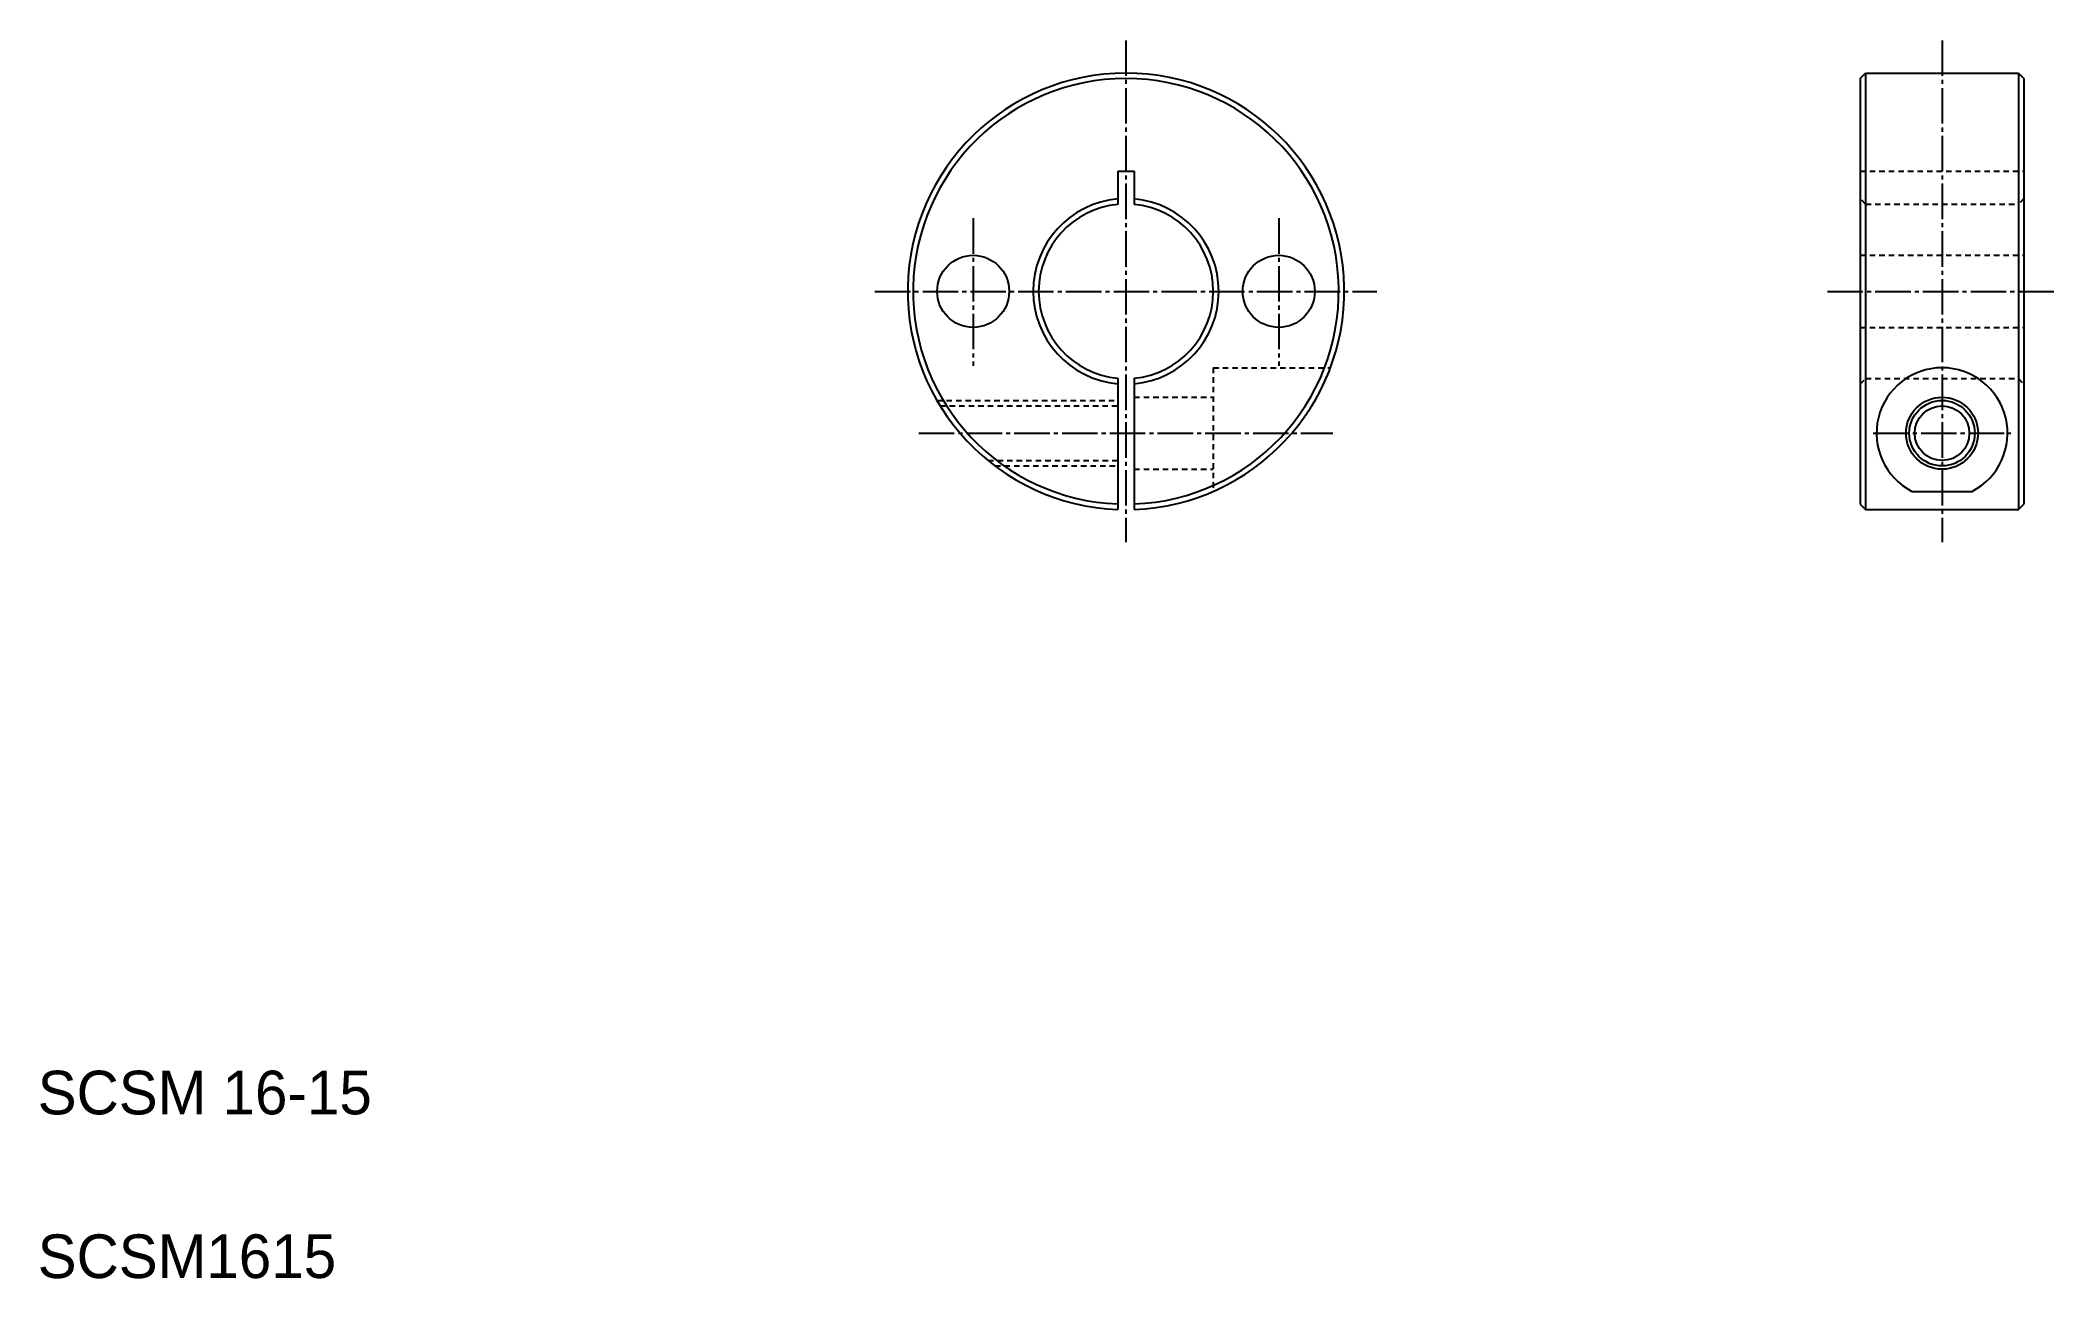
# Model space of a CAD drawing. Extents: x 10 to 195, y 10 to 123.
import ezdxf

# ---------------------------------------------------------------- set-up
doc = ezdxf.new("R2010")
doc.units = 0
doc.header["$LTSCALE"] = 0.25
doc.linetypes.add('CENTER', pattern=[17.5, 13, -1.5, 1.5, -1.5])
doc.linetypes.add('DASHED', pattern=[3.5, 2, -1.5])
doc.layers.get('0').update_dxf_attribs({"linetype": 'CONTINUOUS'})
doc.layers.add('CENTER', color=1, linetype='CENTER')

msp = doc.modelspace()

# ---------------------------------------------------------------- linework, layer by layer
at = {"color": 7, "linetype": 'CONTINUOUS'}
for p, q in [((177, 119.92), (177.5, 120.42)), ((177.5, 120.42), (177.5, 80.42)), ((177.5, 120.42), (191.5, 120.42)), ((191.5, 120.42), (191.5, 80.42)), ((191.5, 120.42), (192, 119.92)), ((177, 119.92), (177, 80.92)), ((192, 119.92), (192, 80.92)), ((108.97, 111.42), (108.97, 108.39)), ((108.97, 111.42), (110.47, 111.42)), ((110.47, 111.42), (110.47, 108.39)), ((108.97, 92.46), (108.97, 80.44)), ((110.47, 92.46), (110.47, 80.44)), ((181.75, 82.09), (187.26, 82.09)), ((177, 80.92), (177.5, 80.42)), ((177.5, 80.42), (191.5, 80.42)), ((191.5, 80.42), (192, 80.92))]:
    msp.add_line(p, q, dxfattribs=at)
at = {"color": 3, "linetype": 'DASHED'}
for p, q in [((177, 111.42), (192, 111.42)), ((177.5, 108.42), (177, 108.92)), ((177.5, 108.42), (191.5, 108.42)), ((192, 108.92), (191.5, 108.42)), ((177, 103.72), (192, 103.72)), ((177, 97.12), (192, 97.12)), ((117.72, 93.42), (128.45, 93.42)), ((117.72, 93.42), (117.72, 82.09)), ((177, 91.92), (177.5, 92.42)), ((177.5, 92.42), (191.5, 92.42)), ((191.5, 92.42), (192, 91.92)), ((110.47, 90.72), (117.72, 90.72)), ((92.4, 90.42), (108.97, 90.42)), ((92.69, 89.92), (108.97, 89.92)), ((97.08, 84.92), (108.97, 84.92)), ((97.72, 84.42), (108.97, 84.42)), ((110.47, 84.12), (117.72, 84.12))]:
    msp.add_line(p, q, dxfattribs=at)
for p, q in [((191.5, 110.42), (191.5, 110.42)), ((191.5, 100.42), (191.5, 100.42))]:
    msp.add_line(p, q)
at = {"color": 7, "linetype": 'CONTINUOUS'}
for centre, radius in [((95.72, 100.42), 3.3), ((123.72, 100.42), 3.3), ((184.5, 87.42), 3.3), ((184.5, 87.42), 2.5)]:
    msp.add_circle(centre, radius, dxfattribs=at)
at = {"color": 3, "linetype": 'CONTINUOUS'}
msp.add_circle((184.5, 87.42), 3, dxfattribs=at)
at = {"color": 7, "linetype": 'CONTINUOUS'}
for centre, radius, start, end in [((109.72, 100.42), 20, 272.1491, 267.8509), ((109.72, 100.42), 19.5, 272.2042, 267.7958), ((109.72, 100.42), 8.5, 95.0621, 264.9379), ((109.72, 100.42), 8, 95.3794, 264.6206), ((109.72, 100.42), 8.5, 275.0621, 84.9379), ((109.72, 100.42), 8, 275.3794, 84.6206), ((184.5, 87.42), 6, 297.3291, 242.6709)]:
    msp.add_arc(centre, radius, start, end, dxfattribs=at)
at = {"layer": 'CENTER', "color": 1, "linetype": 'CENTER'}
for p, q in [((109.72, 123.42), (109.72, 77.42)), ((184.5, 123.42), (184.5, 77.42)), ((95.72, 107.11), (95.72, 93.58)), ((123.72, 107.11), (123.72, 93.58)), ((86.72, 100.42), (132.72, 100.42)), ((174, 100.42), (195, 100.42)), ((90.74, 87.42), (128.69, 87.42)), ((178.2, 87.42), (190.8, 87.42))]:
    msp.add_line(p, q, dxfattribs=at)

# ---------------------------------------------------------------- texts
for s, p in [('SCSM 16-15', (10, 25)), ('SCSM1615', (10, 10))]:
    msp.add_text(s, height=4).set_placement(p)

doc.saveas('drawing.dxf')
